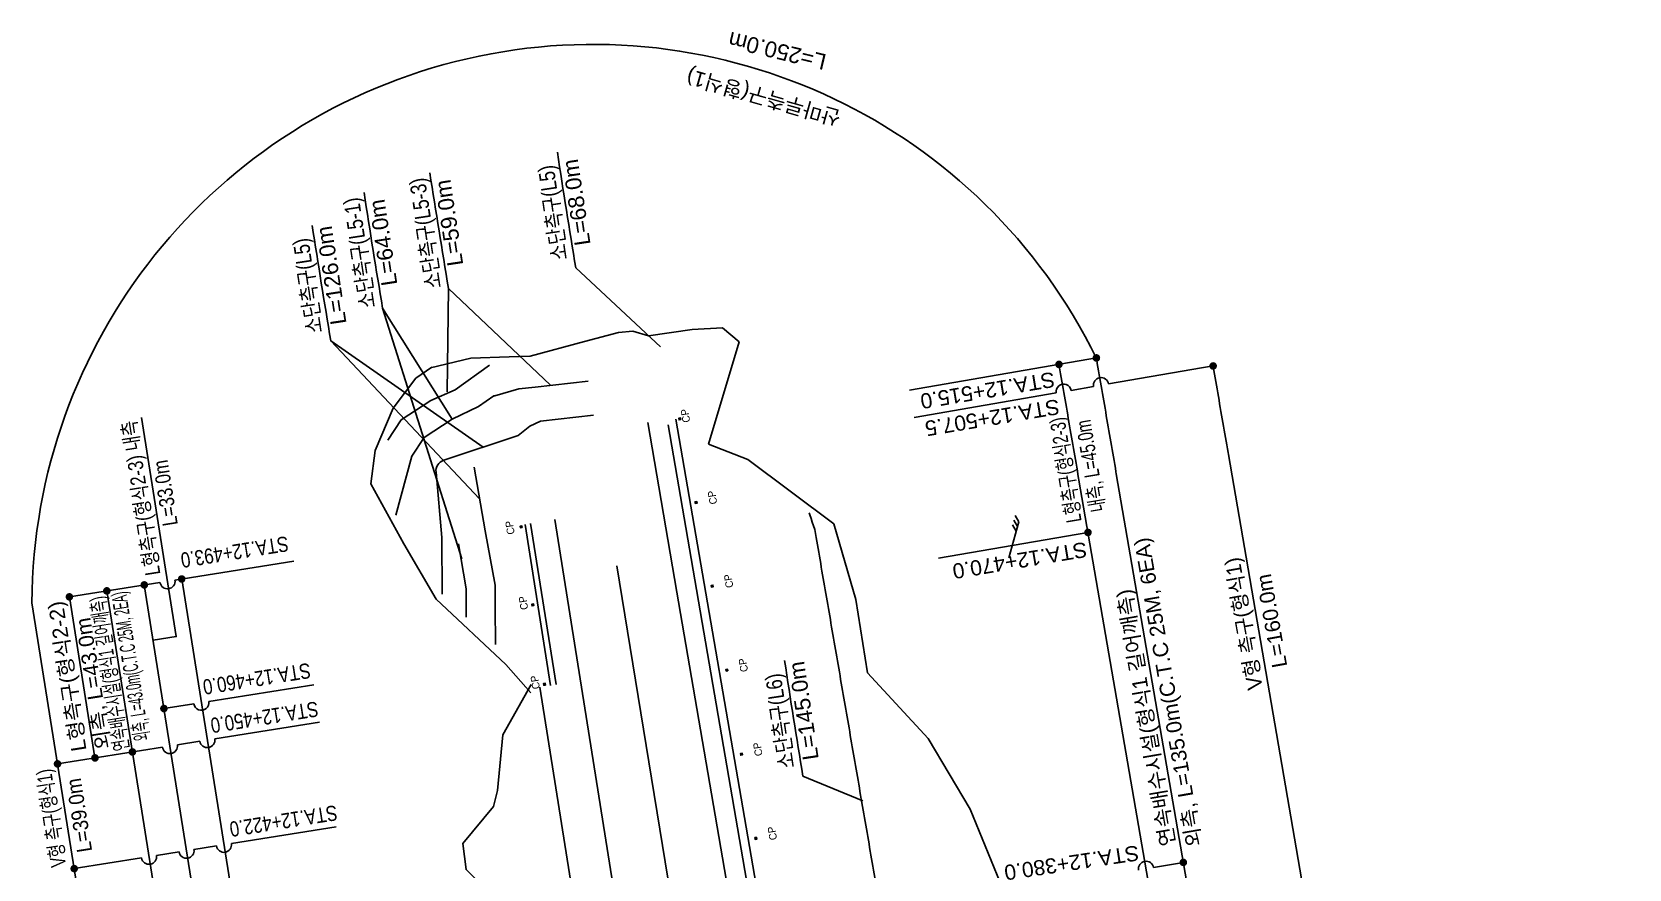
# Model space of a CAD drawing. Header units: millimetres. Extents: x 219390 to 221240, y 444648 to 450301.
# Drawn here: x 219751.6 to 220172.9, y 445778.2 to 445998.9 of the extents above; entities that cross this region are included whole.
import ezdxf
from ezdxf.enums import TextEntityAlignment as Align

# ---------------------------------------------------------------- set-up
doc = ezdxf.new("R2010")
doc.units = ezdxf.units.MM
doc.linetypes.add('CONT', pattern=[0])
for name, color, linetype in [('[도면]U형 V형 측구', 4, 'Continuous'), ('[도면]노면측구', 5, 'Continuous'), ('[도면]산마루측구', 5, 'H-DICHB01'), ('[도면]선배수집수정', 4, 'Continuous'), ('[도면]소단측구', 5, 'Continuous'), ('[도면]연속배수시설', 152, 'Continuous'), ('CC-DIML_본선', 1, 'CONT'), ('CC-DIMT_본선', 3, 'CONT')]:
    doc.layers.add(name, color=color, linetype=linetype)
doc.styles.add('Han_Romanstyle', font='Dotum.TTF')
doc.styles.get("Standard").update_dxf_attribs({"font": 'arial.ttf'})
doc.styles.add('돋움', font='Dotum.TTF')
doc.linetypes.add('E-WFLOW04', pattern='A,1.5,[32,kscals.shx,S=0.1,R=0,X=0,Y=0],0', length=1.5)
doc.linetypes.add('H-DICHB01', pattern='A,1e-05,[43,kscals.shx,S=0.1,R=0,X=0,Y=0],-0.666667,["B1",Standard,S=0.2,R=0,X=0,Y=-0.1],-0.383333', length=1.05001)
doc.linetypes.add('H-DICHB01R', pattern='A,1e-05,[43,kscals.shx,S=0.1,R=0,X=0,Y=0],-0.933333,["B1",Standard,S=0.2,R=180,X=0,Y=0.1],-0.116667', length=1.05001)
doc.linetypes.add('H-DICHD04R', pattern='A,0.9,[32,kscals.shx,S=0.1,R=360,X=0,Y=0],-0.666667,["D4",Standard,S=0.2,R=180,X=0,Y=0.1],-0.083333', length=1.65)
doc.linetypes.add('H-DICHL022R', pattern='A,0.9,[32,kosdic.shx,S=0.1,R=0,X=0,Y=0],-0.966667,["L2-2",Standard,S=0.2,R=180,X=0,Y=0.1],-0.183333', length=2.05)
doc.linetypes.add('H-DICHL023R', pattern='A,0.9,[32,kosdic.shx,S=0.1,R=0,X=0,Y=0],-0.966667,["L2-3",Standard,S=0.2,R=180,X=0,Y=0.1],-0.183333', length=2.05)
doc.linetypes.add('H-DICHL05-1R', pattern='A,0.5,[32,kscals.shx,S=0.1,R=0,X=0,Y=0],-0.981691,["L5-1",Standard,S=0.2,R=180,X=0,Y=0.1],-0.1', length=1)
doc.linetypes.add('H-DICHL05-3R', pattern='A,0.5,[32,kosdic.shx,S=0.1,R=0,X=0,Y=0],-0.909209,["L5-3",Standard,S=0.2,R=180,X=0,Y=0.1],-0.1', length=1)
doc.linetypes.add('H-DICHL05R', pattern='A,0.9,[32,kscals.shx,S=0.1,R=360,X=0,Y=0],-0.666667,["L5",Standard,S=0.2,R=180,X=0,Y=0.1],-0.083333', length=1.65)
doc.linetypes.add('H-DICHL06R', pattern='A,0.9,[32,kscals.shx,S=0.1,R=360,X=0,Y=0],-0.666667,["L6",Standard,S=0.2,R=180,X=0,Y=0.1],-0.083333', length=1.65)
doc.linetypes.add('H-DICHM08R', pattern='A,0.9,[32,kosdic.shx,S=0.1,R=0,X=0,Y=0],-0.666667,["M8",Standard,S=0.2,R=180,X=0,Y=0.1],-0.083333', length=1.65)
doc.linetypes.add('H-DICHS01R', pattern='A,0.9,[32,kosdic.shx,S=0.1,R=0,X=0,Y=0],-0.691746,["S1",Standard,S=0.2,R=180,X=0,Y=0.1],-0.1', length=1)
doc.linetypes.add('H-DICHS05R', pattern='A,0.9,[32,kosdic.shx,S=0.1,R=0,X=0,Y=0],-0.691746,["S5",Standard,S=0.2,R=180,X=0,Y=0.1],-0.1', length=1)
doc.linetypes.add('H-DICHU05R', pattern='A,0.9,[32,kscals.shx,S=0.1,R=0,X=0,Y=0],-0.666667,["U5",Standard,S=0.2,R=180,X=0,Y=0.1],-0.083333', length=1.65)
doc.linetypes.add('H-DICHV01R', pattern='A,0.9,[32,kscals.shx,S=0.1,R=0,X=0,Y=0],-0.666667,["V1",Standard,S=0.2,R=180,X=0,Y=0.1],-0.083333', length=1.65)
doc.linetypes.add('H-DICHV02R', pattern='A,0.9,0,[32,KSCALS.SHX,S=0.1,R=360,X=0,Y=0],-0.7,0,["V2",Standard,S=0.2,R=180,X=0,Y=0.1],-0.05', length=1.65)

# ---------------------------------------------------------------- blocks, each defined once
blk = doc.blocks.new('A$C31C57068')
at = {"layer": '[도면]소단측구', "color": 4, "ltscale": 8}
blk.add_line((-0.661, -0.16), (0.813, 0.254), dxfattribs=at)
at = {"layer": '[도면]소단측구', "color": 4, "ltscale": 8, "flags": 128}
for points in [[(-0.469, -0.106), (-0.735, 0.044)], [(-0.276, -0.051), (-0.542, 0.098)], [(-0.661, -0.16), (-0.927, -0.01)]]:
    blk.add_lwpolyline(points, dxfattribs=at)
at = {"layer": '[도면]소단측구', "color": 4, "ltscale": 8}
blk.add_solid([(0.813, 0.254), (0.12, 0.06), (0.071, 0.233), (0.813, 0.254)], dxfattribs=at)
blk = doc.blocks.new('A$C4A554AB3')
at = {"layer": '[도면]선배수집수정', "color": 0, "const_width": 0.02}
blk.add_lwpolyline([(0.01, 0.01), (0.01, 0.7), (0.7, 0.7), (0.7, 0.01)], close=True, dxfattribs=at)
at = {"layer": '[도면]선배수집수정', "color": 0}
blk.add_lwpolyline([(0.13, 0.13), (0.13, 0.58), (0.58, 0.58), (0.58, 0.13)], close=True, dxfattribs=at)

msp = doc.modelspace()

# ---------------------------------------------------------------- linework, layer by layer
at = {"layer": '[도면]U형 V형 측구', "color": 4, "linetype": 'H-DICHV01R', "ltscale": 10, "flags": 128}
msp.add_lwpolyline([(219930.05, 445890.15), (219940.47, 445886.1), (219963.13, 445869.16), (219968.89, 445849.22), (219972.03, 445829.86), (219987.98, 445812.58), (219999.07, 445793.93), (220006.97, 445774.64), (220008.09, 445761.92)], dxfattribs=at)
at = {"layer": '[도면]U형 V형 측구', "color": 4, "linetype": 'H-DICHU05R', "ltscale": 10, "flags": 128}
msp.add_lwpolyline([(219905.89, 445858.12), (219947.52, 445602.97)], dxfattribs=at)
at = {"layer": '[도면]U형 V형 측구', "color": 4, "linetype": 'H-DICHV01R', "ltscale": 9, "flags": 128}
msp.add_lwpolyline([(219883.31, 445826.77), (219875.82, 445813.53), (219874.4, 445798.85)], dxfattribs=at)
at = {"layer": '[도면]U형 V형 측구', "color": 4, "linetype": 'H-DICHV02R', "ltscale": 10, "flags": 128}
for points in [[(219874.4, 445798.85), (219873.35, 445794.65)], [(219873.35, 445794.65), (219865.26, 445784.88), (219866.1, 445778.02), (219875.09, 445768.97), (219878.84, 445752.41), (219881.85, 445732.66), (219885.37, 445715.42)]]:
    msp.add_lwpolyline(points, dxfattribs=at)
at = {"layer": '[도면]노면측구', "color": 4, "linetype": 'H-DICHL023R', "ltscale": 10, "flags": 128}
for points in [[(219914.06, 445895.85), (219921.71, 445851.14)], [(219889.55, 445870.3), (219894.73, 445837.7)]]:
    msp.add_lwpolyline(points, dxfattribs=at)
at = {"layer": '[도면]노면측구', "color": 4, "linetype": 'H-DICHM08R', "ltscale": 8, "flags": 128}
msp.add_lwpolyline([(219919.43, 445895.27), (219952.28, 445704.2), (219955.81, 445699.1), (219961.65, 445695.59)], dxfattribs=at)
at = {"layer": '[도면]노면측구', "color": 4, "linetype": 'H-DICHL022R', "ltscale": 10, "flags": 128}
msp.add_lwpolyline([(219881.65, 445869.04), (219888.4, 445826.57)], dxfattribs=at)
at = {"layer": '[도면]노면측구', "color": 4, "linetype": 'H-DICHD04R', "ltscale": 10, "flags": 128}
msp.add_lwpolyline([(219921.66, 445851.14), (219939.56, 445747.38, -0.004075), (219963.33, 445602.6, -0.004075)], format="xyb", dxfattribs=at)
msp.add_lwpolyline([(219894.73, 445837.7), (219929.43, 445619.51)], dxfattribs=at)
at = {"layer": '[도면]산마루측구', "color": 4, "linetype": 'H-DICHB01R', "ltscale": 10, "flags": 128}
for points in [[(219856.76, 445910.3), (219867.4, 445912.87), (219877.43, 445913.21), (219883.01, 445913.42), (219897.36, 445917.22), (219906.32, 445919.59), (219910.05, 445919.98), (219914.19, 445918.72), (219925.77, 445920.37), (219933.78, 445920.88), (219938.1, 445917.15), (219930.05, 445890.15)], [(219857.09, 445910.45), (219852.84, 445907.56), (219846.85, 445899.64), (219842.14, 445888.5), (219840.94, 445879.74), (219849.7, 445863.86)], [(219849.7, 445863.86), (219858.21, 445849.33), (219876.56, 445832.05), (219883.21, 445824.65)]]:
    msp.add_lwpolyline(points, dxfattribs=at)
at = {"layer": '[도면]선배수집수정', "color": 4}
for points in [[(219922.29, 445896.57), (219922.67, 445897.09)], [(219926.57, 445874.54), (219926.95, 445875.05)], [(219930.85, 445852.5), (219931.23, 445853.02)], [(219934.71, 445830.34), (219935.09, 445830.85)], [(219886.59, 445826.61), (219886.97, 445827.13)], [(219938.54, 445808.16), (219938.91, 445808.68)], [(219942.37, 445785.99), (219942.74, 445786.51)]]:
    msp.add_lwpolyline(points, dxfattribs=at)
at = {"layer": '[도면]선배수집수정', "color": 4, "elevation": 0}
for points in [[(219880.45, 445868.13), (219880.82, 445868.64)], [(219883.49, 445847.54), (219883.87, 445848.05)]]:
    msp.add_lwpolyline(points, dxfattribs=at)
at = {"layer": '[도면]소단측구', "color": 4, "linetype": 'H-DICHL05-3R', "ltscale": 10, "flags": 128}
for points in [[(219872.32, 445911.04), (219863.19, 445904.54), (219856.8, 445901.69), (219848.99, 445896.59), (219845.47, 445891.24)], [(219898.27, 445906.83), (219884.3, 445905.22), (219880.03, 445904.73), (219873.66, 445902.96)]]:
    msp.add_lwpolyline(points, dxfattribs=at)
at = {"layer": '[도면]소단측구', "color": 4, "linetype": 'H-DICHL05-1R', "ltscale": 10, "flags": 128}
for points in [[(219873.66, 445902.96), (219873.43, 445902.89), (219869.34, 445900.08), (219862.46, 445896.79), (219855.01, 445891.92), (219851.78, 445887.03), (219847.61, 445871.44)], [(219864.14, 445863.87), (219866.16, 445852.04), (219866.16, 445844.6)]]:
    msp.add_lwpolyline(points, dxfattribs=at)
at = {"layer": '[도면]소단측구', "color": 4, "linetype": 'H-DICHL05R', "ltscale": 10, "flags": 128}
msp.add_lwpolyline([(219899.7, 445897.84), (219885.73, 445896.22), (219882.91, 445894.9), (219879.84, 445892.46), (219860.2, 445885.93, 0.351337), (219858.17, 445882.77), (219859.68, 445865.54), (219859.78, 445850.61)], format="xyb", dxfattribs=at)
msp.add_lwpolyline([(219868.23, 445884.12), (219871.13, 445867.37), (219873.77, 445853.02), (219873.81, 445847.19), (219873.88, 445837.33)], dxfattribs=at)
at = {"layer": '[도면]소단측구', "color": 4, "linetype": 'H-DICHL06R', "ltscale": 10, "flags": 128}
msp.add_lwpolyline([(219956.62, 445872.03), (219956.78, 445871.56), (219956.79, 445871.51), (219957.1, 445870.6), (219957.42, 445869.64), (219957.75, 445868.68), (219958.09, 445867.65), (219958.28, 445866.59), (219958.45, 445865.6), (219958.62, 445864.62), (219958.79, 445863.63), (219958.96, 445862.65), (219959.13, 445861.66), (219959.3, 445860.68), (219959.47, 445859.69), (219959.64, 445858.7), (219959.81, 445857.72), (219959.98, 445856.73), (219960.15, 445855.75), (219960.32, 445854.76), (219960.49, 445853.78), (219960.66, 445852.79), (219960.83, 445851.81), (219961, 445850.82), (219961.17, 445849.84), (219961.34, 445848.85), (219961.51, 445847.87), (219961.68, 445846.88), (219961.85, 445845.89), (219962.02, 445844.91), (219962.19, 445843.92), (219962.36, 445842.94), (219962.53, 445841.95), (219962.7, 445840.97), (219962.87, 445839.98), (219963.04, 445839), (219963.21, 445838.01), (219963.38, 445837.03), (219963.55, 445836.04), (219963.72, 445835.05), (219963.89, 445834.07), (219964.06, 445833.08), (219964.23, 445832.1), (219964.4, 445831.11), (219964.57, 445830.13), (219964.74, 445829.14), (219964.91, 445828.16), (219965.08, 445827.17), (219965.25, 445826.19), (219965.42, 445825.2), (219965.59, 445824.21), (219965.76, 445823.23), (219965.93, 445822.24), (219966.1, 445821.26), (219966.27, 445820.27), (219966.44, 445819.29), (219966.61, 445818.3), (219966.78, 445817.32), (219966.95, 445816.33), (219967.12, 445815.35), (219967.29, 445814.36), (219967.46, 445813.37), (219967.63, 445812.39), (219967.8, 445811.4), (219967.97, 445810.42), (219968.14, 445809.43), (219968.31, 445808.45), (219968.48, 445807.46), (219968.65, 445806.48), (219968.82, 445805.49), (219968.99, 445804.51), (219969.16, 445803.52), (219969.33, 445802.54), (219969.5, 445801.55), (219969.67, 445800.56), (219969.84, 445799.58), (219970.01, 445798.59), (219970.18, 445797.61), (219970.35, 445796.62), (219970.52, 445795.64), (219970.69, 445794.65), (219970.86, 445793.67), (219971.03, 445792.68), (219971.2, 445791.7), (219971.37, 445790.71), (219971.54, 445789.72), (219971.71, 445788.74), (219971.88, 445787.75), (219972.05, 445786.77), (219972.22, 445785.78), (219972.39, 445784.8), (219972.56, 445783.81), (219972.73, 445782.83), (219972.9, 445781.84), (219973.07, 445780.86), (219973.24, 445779.87), (219973.41, 445778.88), (219973.58, 445777.9), (219973.75, 445776.91), (219973.92, 445775.93), (219974.09, 445774.94), (219974.26, 445773.96), (219974.43, 445772.97), (219974.6, 445771.99), (219974.77, 445771), (219974.94, 445770.02), (219975.11, 445769.03), (219975.28, 445768.04), (219975.45, 445767.06), (219975.62, 445766.07), (219975.79, 445765.09), (219975.96, 445764.1), (219976.13, 445763.12), (219976.3, 445762.13), (219976.47, 445761.15), (219976.64, 445760.16), (219976.81, 445759.18), (219976.98, 445758.19), (219977.15, 445757.21), (219977.32, 445756.22), (219977.49, 445755.23), (219977.66, 445754.25), (219977.71, 445753.96), (219977.83, 445753.26), (219978, 445752.27), (219978.17, 445751.28), (219978.34, 445750.29), (219978.51, 445749.3), (219978.69, 445748.31), (219978.86, 445747.32), (219979.03, 445746.33), (219979.2, 445745.34), (219979.36, 445744.35), (219979.53, 445743.36), (219979.7, 445742.37), (219979.87, 445741.38), (219980.04, 445740.39), (219980.21, 445739.4), (219980.38, 445738.41), (219980.55, 445737.42), (219980.72, 445736.43), (219980.89, 445735.44), (219981.06, 445734.45), (219981.23, 445733.46), (219981.39, 445732.47), (219981.56, 445731.48), (219981.73, 445730.49), (219981.81, 445730.02)], dxfattribs=at)
at = {"layer": '[도면]연속배수시설', "color": 4, "linetype": 'H-DICHS01R', "ltscale": 10, "flags": 128}
for points in [[(219921.4, 445896.75), (219944.35, 445763.72)], [(219883.13, 445869.27), (219889.88, 445826.81)]]:
    msp.add_lwpolyline(points, dxfattribs=at)
at = {"layer": '[도면]연속배수시설', "color": 4, "linetype": 'H-DICHS05R', "ltscale": 10, "flags": 128}
msp.add_lwpolyline([(219885.54, 445826.12), (219907.53, 445687.85)], dxfattribs=at)
at = {"layer": 'CC-DIML_본선'}
for p, q in [((219861.12, 445904), (219861.46, 445931.23, -150)), ((219888.34, 445905.69), (219861.46, 445931.23, -150)), ((219862.46, 445896.79), (219844.08, 445926.04, -150)), ((219864.96, 445859.95), (219844.08, 445926.04, -150)), ((219870.61, 445889.39), (219830.41, 445917.39, -150)), ((219869.68, 445875.74), (219830.41, 445917.39, -150)), ((219983.09, 445904.41), (220032.36, 445912.91)), ((220035.58, 445906.05), (220063.17, 445910.8)), ((220025.72, 445904.35), (220031.63, 445905.37)), ((219984.33, 445897.22), (220021.78, 445903.67)), ((219990.73, 445860.1), (220030.15, 445866.9)), ((219820.71, 445859.35), (219789.31, 445854.35)), ((219785.36, 445853.73), (219761.46, 445849.93)), ((219831.86, 445789.26), (219804.21, 445784.87)), ((219790.38, 445782.67), (219784.46, 445781.72)), ((219800.26, 445784.24), (219794.33, 445783.29)), ((219780.51, 445781.1), (219762.73, 445778.27))]:
    msp.add_line(p, q, dxfattribs=at)
at = {"layer": 'CC-DIML_본선', "flags": 128}
for points, elevation in [([(219895.03, 445936.63, -0.00267), (219890.19, 445967.12, -0.00267)], 3), ([(219861.46, 445931.23, -0.00267), (219856.55, 445961.71, -0.00267)], -150), ([(219844.08, 445926.04, -0.00267), (219839.18, 445956.52, -0.00267)], -150), ([(219830.41, 445917.39, -0.00267), (219825.51, 445947.87, -0.00267)], -150), ([(219954.96, 445802.61, -0.00267), (219950.12, 445833.1, -0.00267)], 3)]:
    msp.add_lwpolyline(points, format="xyb", dxfattribs=dict(at, elevation=elevation))
at = {"layer": 'CC-DIML_본선', "elevation": 3}
for points in [[(219895.03, 445936.63), (219917.41, 445915.81)], [(219954.96, 445802.61), (219970.76, 445796.11)]]:
    msp.add_lwpolyline(points, dxfattribs=at)
at = {"layer": 'CC-DIML_본선'}
for points in [[(220023, 445911.31, 1, 1, -1), (220022.02, 445911.12, 1, 1, -1)], [(220032.86, 445913.01, 1, 1, -1), (220031.87, 445912.81, 1, 1, -1)], [(220063.66, 445910.9, 1, 1, -1), (220062.68, 445910.7, 1, 1, -1)], [(220030.64, 445867, 1, 1, -1), (220029.66, 445866.81, 1, 1, -1)], [(219781.7, 445853.19, 1, 1, -1), (219780.73, 445852.94, 1, 1, -1)], [(219791.57, 445854.76, 1, 1, -1), (219790.6, 445854.51, 1, 1, -1)], [(219761.94, 445850.05, 1, 1, -1), (219760.98, 445849.8, 1, 1, -1)], [(219771.82, 445851.62, 1, 1, -1), (219770.85, 445851.37, 1, 1, -1)], [(219786.88, 445820.6, 1, 1, -1), (219785.91, 445820.35, 1, 1, -1)], [(219758.82, 445806.01, 1, 1, -1), (219757.85, 445805.76, 1, 1, -1)], [(219768.7, 445807.58, 1, 1, -1), (219767.73, 445807.33, 1, 1, -1)], [(219778.57, 445809.16, 1, 1, -1), (219777.6, 445808.9, 1, 1, -1)], [(219763.21, 445778.39, 1, 1, -1), (219762.25, 445778.14, 1, 1, -1)], [(220055.8, 445780.01, 1, 1, -1), (220054.82, 445779.82, 1, 1, -1)]]:
    msp.add_lwpolyline(points, format="xyseb", close=True, dxfattribs=at)
at = {"layer": 'CC-DIML_본선', "flags": 128}
for points in [[(220032.36, 445912.91), (220032.45, 445912.42), (220032.62, 445911.44), (220032.79, 445910.45), (220032.96, 445909.47), (220033.13, 445908.49), (220033.3, 445907.5), (220033.47, 445906.52), (220033.64, 445905.54), (220033.8, 445904.55), (220033.97, 445903.57), (220034.14, 445902.58), (220034.31, 445901.6), (220034.48, 445900.62), (220034.65, 445899.63), (220034.82, 445898.65), (220034.99, 445897.66), (220035.16, 445896.68), (220035.33, 445895.7), (220035.5, 445894.71), (220035.67, 445893.73), (220035.84, 445892.74), (220036.01, 445891.76), (220036.18, 445890.77), (220036.35, 445889.79), (220036.52, 445888.8), (220036.69, 445887.82), (220036.86, 445886.83), (220037.03, 445885.85), (220037.2, 445884.86), (220037.37, 445883.88), (220037.54, 445882.89), (220037.63, 445882.35), (220057.91, 445764.84, -0.018224), (220146.6, 445109.13), (220172.88, 444841.71)], [(220022.51, 445911.22), (220022.59, 445910.72), (220022.76, 445909.74), (220022.93, 445908.76), (220023.1, 445907.77), (220023.27, 445906.79), (220023.44, 445905.81), (220023.61, 445904.82), (220023.78, 445903.84), (220023.95, 445902.85), (220024.12, 445901.87), (220024.29, 445900.89), (220024.46, 445899.9), (220024.63, 445898.92), (220024.8, 445897.93), (220024.97, 445896.95), (220025.14, 445895.96), (220025.31, 445894.98), (220025.48, 445894), (220025.65, 445893.01), (220025.82, 445892.03), (220025.99, 445891.04), (220026.16, 445890.06), (220026.33, 445889.07), (220026.5, 445888.09), (220026.67, 445887.1), (220026.84, 445886.12), (220027.01, 445885.13), (220027.18, 445884.15), (220027.35, 445883.16), (220027.52, 445882.18), (220027.69, 445881.19), (220027.78, 445880.65), (220048.06, 445763.14, -0.015878), (220127.92, 445192.81, -0.015878)], [(220063.17, 445910.8), (220063.2, 445910.63), (220063.37, 445909.64), (220063.54, 445908.66), (220063.71, 445907.68), (220063.88, 445906.7), (220064.05, 445905.71), (220064.22, 445904.73), (220064.39, 445903.75), (220064.56, 445902.76), (220064.73, 445901.78), (220064.89, 445900.79), (220065.06, 445899.81), (220065.23, 445898.83), (220065.4, 445897.84), (220065.57, 445896.86), (220065.74, 445895.87), (220065.91, 445894.89), (220066.08, 445893.9), (220066.25, 445892.92), (220066.42, 445891.93), (220066.59, 445890.95), (220066.76, 445889.96), (220066.93, 445888.98), (220067.1, 445887.99), (220067.2, 445887.45), (220087.47, 445769.95, -0.004853), (220115.85, 445595.4, -0.004853)]]:
    msp.add_lwpolyline(points, format="xyb", dxfattribs=at)
at = {"layer": 'CC-DIML_본선'}
for points in [[(220021.78, 445903.67, -1), (220025.72, 445904.35, -1)], [(220031.63, 445905.37, -1), (220035.58, 445906.05, -1)], [(219789.31, 445854.35, -1), (219785.36, 445853.73, -1)], [(219798.25, 445822.36, -1), (219794.29, 445821.73, -1)], [(219799.82, 445812.48, -1), (219795.87, 445811.86, -1)], [(219789.94, 445810.91, -1), (219785.99, 445810.29, -1)], [(219784.46, 445781.72, -1), (219780.51, 445781.1, -1)], [(219794.33, 445783.29, -1), (219790.38, 445782.67, -1)], [(219804.21, 445784.87, -1), (219800.26, 445784.24, -1)], [(220043.48, 445777.87, -1), (220047.43, 445778.55, -1)]]:
    msp.add_lwpolyline(points, format="xyb", dxfattribs=at)
at = {"layer": 'CC-DIML_본선', "elevation": 169, "flags": 128}
msp.add_lwpolyline([(219783.53, 445838.48), (219789.66, 445839.45), (219780.47, 445897.22)], dxfattribs=at)
at = {"layer": 'CC-DIML_본선', "flags": 128}
for points in [[(219836.32, 445570.21), (219791.09, 445854.64)], [(219768.21, 445807.46), (219761.46, 445849.93)], [(219816.57, 445567.07), (219771.34, 445851.5)], [(219826.44, 445568.64), (219781.21, 445853.07)], [(219797.17, 445561.71), (219751.58, 445848.35)], [(219797.17, 445561.71), (219751.58, 445848.35)]]:
    msp.add_lwpolyline(points, dxfattribs=at)
at = {"layer": 'CC-DIML_본선'}
for points in [[(219825.9, 445826.76), (219798.25, 445822.36)], [(219794.29, 445821.73), (219786.39, 445820.48)], [(219827.47, 445816.88), (219799.82, 445812.48)], [(219795.87, 445811.86), (219789.94, 445810.91)], [(219785.99, 445810.29), (219758.34, 445805.89)], [(220047.43, 445778.55), (220055.31, 445779.91)]]:
    msp.add_lwpolyline(points, dxfattribs=at)
msp.add_arc((219899.57, 445847.58), 147.99, 26.1989, 179.6991, dxfattribs=at)

# ---------------------------------------------------------------- block references
at = {"layer": '[도면]선배수집수정', "color": 4, "rotation": 99.03607172354192}
for p in [(219922.89, 445896.54), (219927.17, 445874.5), (219881.04, 445868.09), (219931.45, 445852.47), (219884.09, 445847.5), (219935.31, 445830.3), (219887.19, 445826.57), (219939.13, 445808.13), (219942.96, 445785.95)]:
    msp.add_blockref('A$C4A554AB3', p, dxfattribs=at)
at = {"layer": '[도면]소단측구', "color": 4, "linetype": 'E-WFLOW04', "ltscale": 9, "xscale": -6.399999999891238, "yscale": 6.399999999891237, "zscale": 6.399999999891237, "rotation": 90.23391522746279}
msp.add_blockref('A$C31C57068', (220010.92, 445865.44), dxfattribs=at)

# ---------------------------------------------------------------- texts
at = {"layer": '[도면]선배수집수정', "color": 4, "linetype": 'ByBlock', "style": '돋움', "width": 0.4}
for p in [(219922.49, 445896.84), (219926.76, 445874.8), (219880.64, 445868.39), (219931.04, 445852.77), (219883.68, 445847.8), (219934.9, 445830.6), (219886.79, 445826.87), (219938.73, 445808.43), (219942.56, 445786.25)]:
    msp.add_text('선배수-노측', height=0.2, rotation=99.0361, dxfattribs=at).set_placement(p, align=Align.MIDDLE_CENTER)
at = {"layer": '[도면]선배수집수정', "color": 4, "ltscale": 20, "style": 'Han_Romanstyle'}
for p in [(219925.25, 445896.03), (219932.36, 445874.48), (219878.94, 445866.52), (219936.64, 445852.45), (219882.5, 445846.67), (219940.5, 445830.28), (219885.6, 445825.75), (219944.33, 445808.11), (219948.16, 445785.94)]:
    msp.add_text('CP', height=2, rotation=99.0361, dxfattribs=at).set_placement(p)
at = {"layer": 'CC-DIMT_본선'}
for s, rotation, p in [('L=250.0m', 166.6039, (219947.68, 445991.82, 3)), ('L=68.0m', 98.5347, (219893.1, 445953.6, 3)), ('L=59.0m', 98.66, (219859.5, 445948.19, -150)), ('L=64.0m', 98.66, (219842.12, 445943, -150)), ('L=126.0m', 98.66, (219828.45, 445934.35, -150)), ('L=145.0m', 98.5347, (219953.04, 445819.57, 3))]:
    msp.add_text(s, height=4.2, rotation=rotation, dxfattribs=at).set_placement(p, align=Align.TOP_CENTER)
for s, rotation, p in [('산마루측구(형식1)', 164.2208, (219945.46, 445984.65, 179)), ('외측, L=135.0m(C.T.C 25M, 6EA)  ', 99.7906, (220054.12, 445826.87)), ('L=160.0m', 100.1043, (220081.73, 445844.14)), ('연속배수시설(형식1 길어깨측)   ', 99.7906, (220048.17, 445820.87)), ('L형측구(형식2-2)   ', 99.0361, (219763.67, 445831.75)), ('외측, L=43.0m  ', 99.0361, (219770.63, 445829.13))]:
    msp.add_text(s, height=4, rotation=rotation, dxfattribs=at).set_placement(p, align=Align.BOTTOM_CENTER)
at = {"layer": 'CC-DIMT_본선', "width": 0.8}
for s, rotation, p in [('소단측구(L5)', 98.5347, (219891.02, 445951.49, 3)), ('소단측구(L5-3)', 98.66, (219857.42, 445946.08, -150)), ('소단측구(L5-1)', 98.66, (219840.04, 445940.89, -150)), ('소단측구(L5)', 98.66, (219826.37, 445932.24, -150)), ('소단측구(L6)', 98.5347, (219950.95, 445817.47, 3))]:
    msp.add_text(s, height=4.2, rotation=rotation, dxfattribs=at).set_placement(p, align=Align.CENTER)
at = {"layer": 'CC-DIMT_본선'}
for s, rotation, p in [('STA.12+515.0', 189.5062, (219985.67, 445903.36)), ('STA.12+507.5', 189.5062, (219986.91, 445896.17)), ('STA.12+470.0', 189.5062, (219994.16, 445858.53)), ('STA.12+380.0', 188.576, (220007.82, 445779.1))]:
    msp.add_text(s, height=4, rotation=rotation, dxfattribs=at).set_placement(p, align=Align.RIGHT)
for s, rotation, width, p in [('L형측구(형식2-3) 내측', 99.0165, 0.8, (219783.44, 445876.46)), ('L형측구(형식2-3)', 99.4423, 0.7, (220027.38, 445883.87)), ('내측, L=45.0m', 99.4423, 0.7, (220033.97, 445884.94)), ('L=33.0m', 99.0165, 0.8, (219789.9, 445877.79)), ('V형 측구(형식1)', 100.1043, 0.95, (220074.36, 445843.39)), ('연속배수시설(형식1 길어깨측)', 99.0361, 0.6, (219775.17, 445830.17)), ('외측, L=43.0m(C.T.C 25M, 2EA)', 99.0361, 0.5, (219780.7, 445832.08)), ('V형 측구(형식1)', 98.8853, 0.7, (219759.81, 445792.06)), ('L=39.0m', 98.8853, 0.9, (219767.15, 445792.8))]:
    msp.add_text(s, height=4, rotation=rotation, dxfattribs=dict(at, width=width)).set_placement(p, align=Align.BOTTOM_CENTER)
at = {"layer": 'CC-DIMT_본선', "width": 0.8}
for s, p in [('STA.12+493.0', (219790.58, 445861.47)), ('STA.12+460.0', (219796.42, 445828.03)), ('STA.12+450.0', (219798.45, 445817.9)), ('STA.12+422.0', (219803.47, 445790.54))]:
    msp.add_text(s, height=4, rotation=189.0361, dxfattribs=at).set_placement(p, align=Align.RIGHT)

doc.saveas('drawing.dxf')
